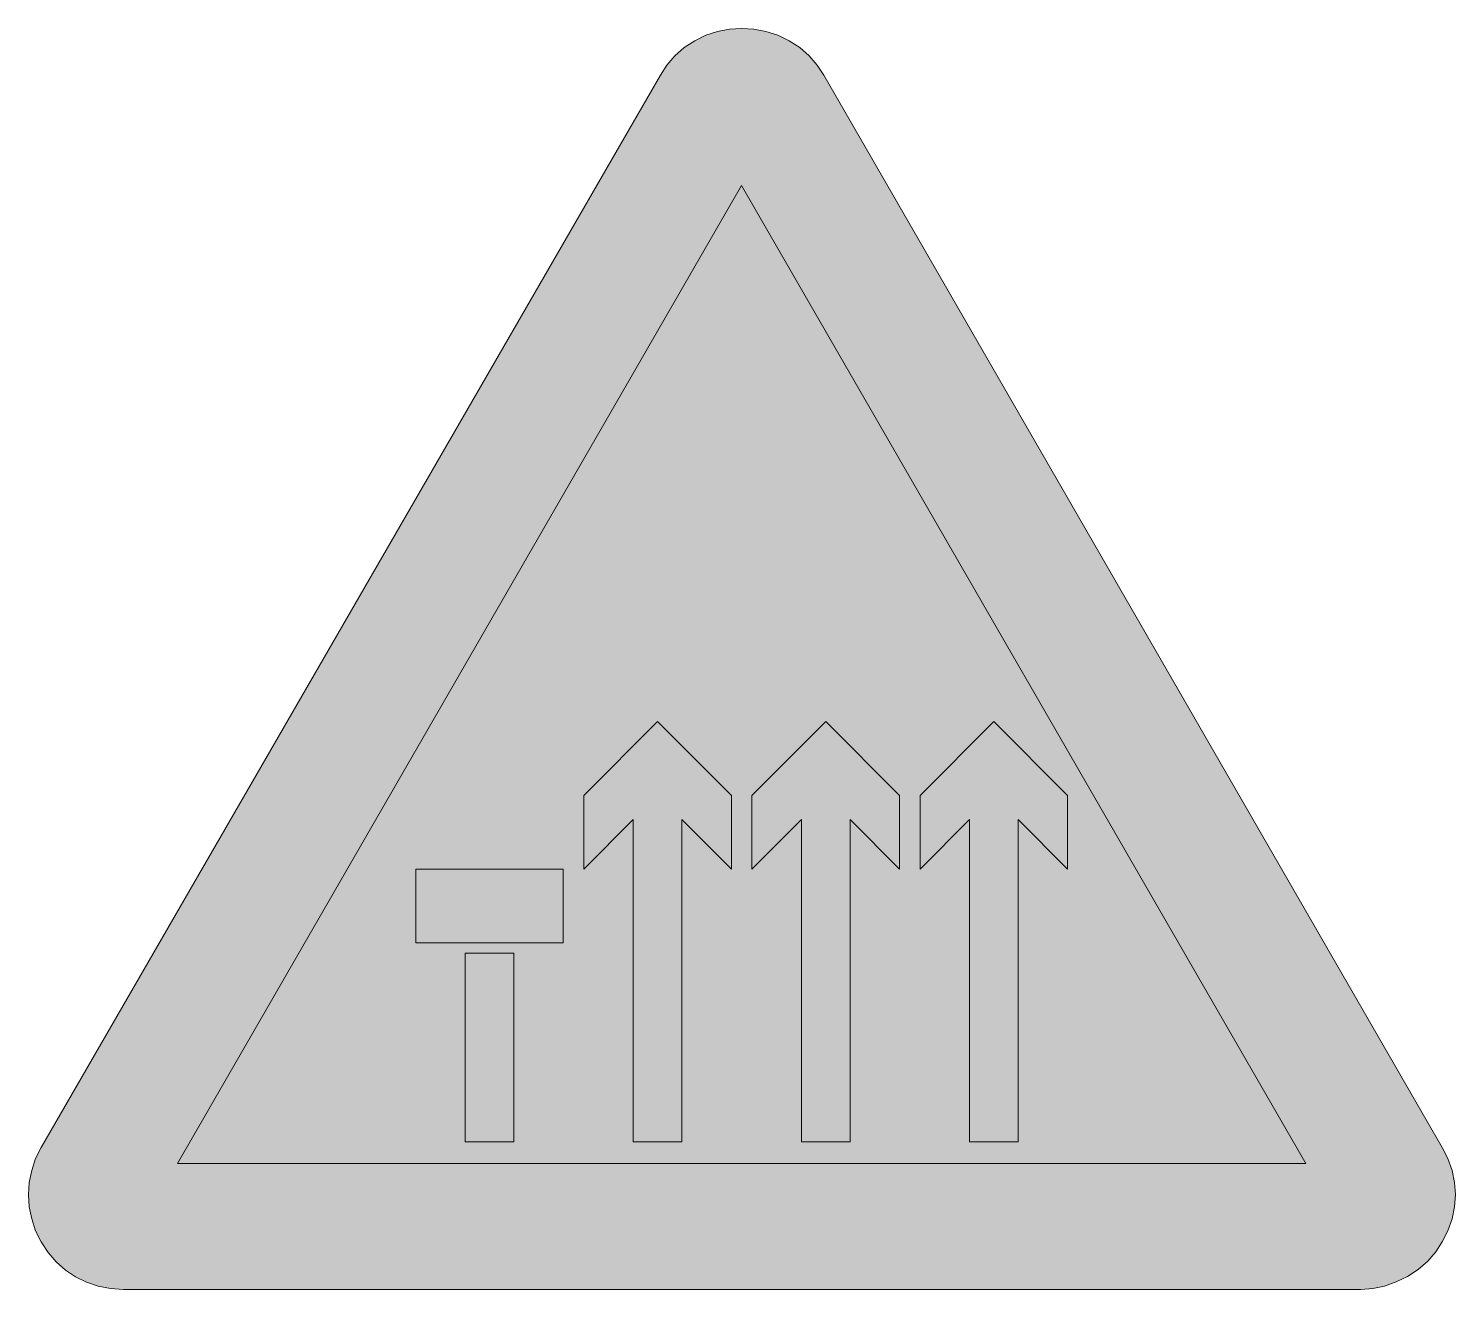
# Model space of a CAD drawing. Header units: metres. Extents: x 147 to 422, y 15 to 258.
import ezdxf

# ---------------------------------------------------------------- set-up
doc = ezdxf.new("R2010")
doc.units = ezdxf.units.M
for name, color, linetype, true_color in [('FILL_BLACK_000000', 7, 'Continuous', 0x000000), ('FILL_RED_FF0000', 7, 'Continuous', 0xff0000), ('FILL_WHITE_FFFFFF', 7, 'Continuous', 0xffffff)]:
    doc.layers.add(name, color=color, linetype=linetype, true_color=true_color)

msp = doc.modelspace()

# ---------------------------------------------------------------- hatches: boundary and pattern name
at = {"layer": 'FILL_BLACK_000000', "true_color": 0x000000}
h = msp.add_hatch(color=7, dxfattribs=at)
h.dxf.hatch_style = 1
h.paths.add_polyline_path([(282.54, 109.8), (282.54, 95.58), (273, 105.12), (273, 43.02), (263.64, 43.02), (263.64, 105.12), (254.1, 95.58), (254.1, 109.8), (268.32, 124.02), (282.54, 109.8)])
h = msp.add_hatch(color=7, dxfattribs=at)
h.dxf.hatch_style = 1
h.paths.add_polyline_path([(314.94, 109.8), (314.94, 95.58), (305.4, 105.12), (305.4, 43.02), (296.04, 43.02), (296.04, 105.12), (286.5, 95.58), (286.5, 109.8), (300.72, 124.02), (314.94, 109.8)])
h = msp.add_hatch(color=7, dxfattribs=at)
h.dxf.hatch_style = 1
h.paths.add_polyline_path([(347.34, 109.8), (347.34, 95.58), (337.8, 105.12), (337.8, 43.02), (328.44, 43.02), (328.44, 105.12), (318.9, 95.58), (318.9, 109.8), (333.12, 124.02), (347.34, 109.8)])
h = msp.add_hatch(color=7, dxfattribs=at)
h.dxf.hatch_style = 1
h.paths.add_polyline_path([(240.6, 79.38), (240.6, 43.02), (231.24, 43.02), (231.24, 79.38), (240.6, 79.38)])
at = {"layer": 'FILL_RED_FF0000', "true_color": 0xff0000}
h = msp.add_hatch(color=7, dxfattribs=at)
h.dxf.hatch_style = 1
h.paths.add_polyline_path([(268.86, 248.58), (270.1, 250.53), (271.65, 252.32), (273.47, 253.9), (275.52, 255.24), (277.63, 256.29), (279.89, 257.02), (282.2, 257.44), (284.52, 257.58), (286.84, 257.44), (289.18, 257.02), (291.48, 256.29), (293.7, 255.24), (295.73, 253.9), (297.5, 252.32), (299.04, 250.53), (300.36, 248.58), (419.52, 41.94), (420.64, 39.79), (421.44, 37.53), (421.92, 35.21), (422.08, 32.85), (421.92, 30.49), (421.44, 28.17), (420.64, 25.91), (419.52, 23.76), (418.28, 21.81), (416.73, 20.03), (414.91, 18.44), (412.86, 17.1), (410.67, 16.02), (408.43, 15.23), (406.15, 14.75), (403.86, 14.58), (165.36, 14.58), (162.9, 14.74), (160.53, 15.2), (158.28, 15.97), (156.16, 17.01), (154.2, 18.32), (152.43, 19.9), (150.86, 21.71), (149.52, 23.76), (148.46, 25.91), (147.7, 28.17), (147.24, 30.49), (147.09, 32.85), (147.24, 35.21), (147.7, 37.53), (148.46, 39.79), (149.52, 41.94), (268.86, 248.58)])
h = msp.add_hatch(color=7, dxfattribs=at)
h.dxf.hatch_style = 1
h.paths.add_polyline_path([(250.14, 95.58), (250.14, 81.36), (221.7, 81.36), (221.7, 95.58), (250.14, 95.58)])
at = {"layer": 'FILL_WHITE_FFFFFF', "true_color": 0xffffff}
h = msp.add_hatch(color=7, dxfattribs=at)
h.dxf.hatch_style = 1
h.paths.add_polyline_path([(284.52, 227.34), (393.24, 38.88), (175.8, 38.88), (284.52, 227.34)])

# ---------------------------------------------------------------- linework, layer by layer
at = {"layer": 'FILL_BLACK_000000', "lineweight": 0, "true_color": 0x000000}
for points in [[(282.54, 109.8), (282.54, 95.58), (273, 105.12), (273, 43.02), (263.64, 43.02), (263.64, 105.12), (254.1, 95.58), (254.1, 109.8), (268.32, 124.02)], [(314.94, 109.8), (314.94, 95.58), (305.4, 105.12), (305.4, 43.02), (296.04, 43.02), (296.04, 105.12), (286.5, 95.58), (286.5, 109.8), (300.72, 124.02)], [(347.34, 109.8), (347.34, 95.58), (337.8, 105.12), (337.8, 43.02), (328.44, 43.02), (328.44, 105.12), (318.9, 95.58), (318.9, 109.8), (333.12, 124.02)], [(240.6, 79.38), (240.6, 43.02), (231.24, 43.02), (231.24, 79.38)]]:
    msp.add_lwpolyline(points, close=True, dxfattribs=at)
at = {"layer": 'FILL_RED_FF0000', "lineweight": 0, "true_color": 0xff0000}
for points in [[(268.86, 248.58), (270.1, 250.53), (271.65, 252.32), (273.47, 253.9), (275.52, 255.24), (277.63, 256.29), (279.89, 257.02), (282.2, 257.44), (284.52, 257.58), (286.84, 257.44), (289.18, 257.02), (291.48, 256.29), (293.7, 255.24), (295.73, 253.9), (297.5, 252.32), (299.04, 250.53), (300.36, 248.58), (419.52, 41.94), (420.64, 39.79), (421.44, 37.53), (421.92, 35.21), (422.08, 32.85), (421.92, 30.49), (421.44, 28.17), (420.64, 25.91), (419.52, 23.76), (418.28, 21.81), (416.73, 20.03), (414.91, 18.44), (412.86, 17.1), (410.67, 16.02), (408.43, 15.23), (406.15, 14.75), (403.86, 14.58), (165.36, 14.58), (162.9, 14.74), (160.53, 15.2), (158.28, 15.97), (156.16, 17.01), (154.2, 18.32), (152.43, 19.9), (150.86, 21.71), (149.52, 23.76), (148.46, 25.91), (147.7, 28.17), (147.24, 30.49), (147.09, 32.85), (147.24, 35.21), (147.7, 37.53), (148.46, 39.79), (149.52, 41.94)], [(250.14, 95.58), (250.14, 81.36), (221.7, 81.36), (221.7, 95.58)]]:
    msp.add_lwpolyline(points, close=True, dxfattribs=at)
at = {"layer": 'FILL_WHITE_FFFFFF', "lineweight": 0, "true_color": 0xff0000}
msp.add_lwpolyline([(284.52, 227.34), (393.24, 38.88), (175.8, 38.88)], close=True, dxfattribs=at)

doc.saveas('drawing.dxf')
